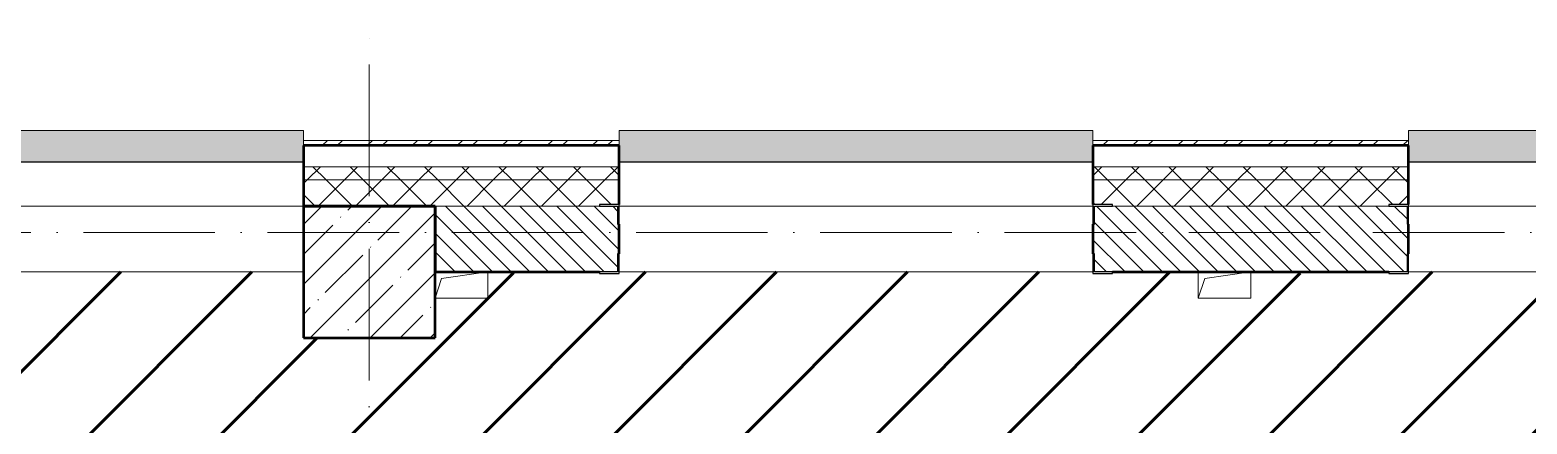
# Model space of a CAD drawing. Header units: millimetres. Extents: x -606178 to 312196, y -19338 to 632709.
# Drawn here: x -398070 to -392381, y 460447 to 461945 of the extents above; entities that cross this region are included whole.
import ezdxf

# ---------------------------------------------------------------- set-up
doc = ezdxf.new("R2010")
doc.units = ezdxf.units.MM
doc.linetypes.add('50_200_ШТРИХ_1Т_ш5_п1_п1_', pattern=[700, 500, -100, 0, -100])
for name, color, linetype, lineweight in [('6.4.1) Окр пт с инж. ПТ2.16', 3, 'Continuous', 60), ('A-GENM-____-MCUT', 7, 'Continuous', 25), ('A-GENM-____-OTLN', 7, 'Continuous', 9), ('A-GENM-____-OTLN-1', 7, 'Continuous', 25), ('A-GLAZ-____-OTLN', 7, 'Continuous', 9), ('A-WALL-____-MCUT-2', 7, 'Continuous', 50), ('A-WALL-____-MCUT-3', 7, 'Continuous', 9), ('A-WALL-____-OTLN', 7, 'Continuous', 9), ('A-WALL-____-PATT-1', 7, 'Continuous', 9), ('A-WALL-FNSH-MCUT-1', 7, 'Continuous', 9), ('S-COLS-____-MCUT', 7, 'Continuous', 50), ('S-COLS-____-OTLN', 7, 'Continuous', 9), ('S-GRID-____-OTLN-1', 7, '50_200_ШТРИХ_1Т_ш5_п1_п1_', 9)]:
    doc.layers.add(name, color=color, linetype=linetype, lineweight=lineweight)
doc.layers.add('A-GLAZ-____-OTLN-1', color=7, linetype='Continuous', lineweight=9, true_color=0xc0c0c0)
pattern_1 = [(45, (-425830.77, 451794.26), (-70.71068, 70.71068), []), (135, (-425830.77, 451794.26), (-70.71068, -70.71068), [])]

# ---------------------------------------------------------------- blocks, each defined once
blk = doc.blocks.new('Фахверк_СКБ_Уголок - 250_2700-27497298-АР1_План отверстий 1 этажа в осях 1-64_А-ГГ')
at = {"layer": 'A-GENM-____-MCUT'}
for p, q in [((200, 181), (125, 181)), ((125, 181), (125, 106)), ((131, 106), (131, 175)), ((131, 175), (200, 175)), ((200, 175), (200, 181)), ((125, 106), (131, 106)), ((131, -6), (125, -6)), ((125, -6), (125, -81)), ((131, -75), (131, -6)), ((125, -81), (200, -81)), ((200, -75), (131, -75)), ((200, -81), (200, -75))]:
    blk.add_line(p, q, dxfattribs=at)
blk = doc.blocks.new('AR_Отверстие прямоугольное _в плите_ - AR_Отверстие прямоугольное _в плите_-V177-АР1_План отверстий 1 этажа в осях 1-64_А-ГГ')
at = {"layer": 'A-GENM-____-OTLN'}
for p, q in [((-100, -50), (-75, 25)), ((-75, 25), (100, 50)), ((100, -50), (100, 50)), ((-100, -50), (100, -50))]:
    blk.add_line(p, q, dxfattribs=at)
blk = doc.blocks.new('AR_Отверстие прямоугольное _в плите_ - AR_Отверстие прямоугольное _в плите_-V179-АР1_План отверстий 1 этажа в осях 1-64_А-ГГ')
at = {"layer": 'A-GENM-____-OTLN'}
for p, q in [((-100, 50), (-100, -50)), ((-100, -50), (-75, 25)), ((-75, 25), (100, 50)), ((100, -50), (100, 50)), ((-100, -50), (100, -50))]:
    blk.add_line(p, q, dxfattribs=at)
blk = doc.blocks.new('Отлив_СКБ - Отлив витража_120_НВФ-31885689-АР1_План отверстий 1 этажа в осях 1-64_А-ГГ')
at = {"layer": 'A-GLAZ-____-OTLN-1'}
for points in [[(1800, 2), (1800, 120), (0, 120), (0, 2), (1264.5, 2)], [(1264.5, 0), (1800, 0), (1800, 2), (0, 2), (0, 0)]]:
    blk.add_hatch(color=256, dxfattribs=at).paths.add_polyline_path(points, flags=0)
at = {"layer": 'A-GLAZ-____-OTLN'}
for p, q in [((0, 83), (0, 120)), ((1800, 120), (0, 120)), ((1800, 120), (1800, 83)), ((0, 2), (1800, 2)), ((1800, 0), (0, 0))]:
    blk.add_line(p, q, dxfattribs=at)

msp = doc.modelspace()

# ---------------------------------------------------------------- hatches: boundary and pattern name
at = {"layer": '6.4.1) Окр пт с инж. ПТ2.16'}
h = msp.add_hatch(dxfattribs=at)
h.set_pattern_fill('ANSI31', color=256, scale=111)
h.paths.add_polyline_path([(-387530.7712, 460775.3011), (-388030.7712, 460775.3011), (-388030.7712, 461025.3011), (-389830.7712, 461025.3011), (-389830.7712, 461019.3011), (-389905.7712, 461019.3011), (-390330.7712, 461023.3811), (-390330.7712, 460925.3011), (-390530.7712, 460925.3011), (-390530.7712, 460775.3011), (-391030.7712, 460775.3011), (-391030.7712, 460925.3011), (-391230.7712, 460925.3011), (-391230.7712, 461025.3011), (-392830.7712, 461025.3011), (-392830.7712, 461019.3011), (-392905.7712, 461019.3011), (-393430.7712, 461022.3011), (-393430.7712, 460925.3011), (-393630.7712, 460925.3011), (-393630.7712, 461025.3011), (-393955.7712, 461025.3011), (-393955.7712, 461019.3011), (-394030.7712, 461019.3011), (-394030.7712, 461025.3011), (-395830.7712, 461025.3011), (-395830.7712, 461019.3011), (-395905.7712, 461019.3011), (-396330.7712, 461023.3811), (-396330.7712, 460925.3011), (-396530.7712, 460925.3011), (-396530.7712, 460775.3011), (-397030.7712, 460775.3011), (-397030.7712, 461025.3011), (-398830.7712, 461025.3011), (-398830.7712, 461019.3011), (-398905.7712, 461019.3011), (-399330.7712, 461023.3811), (-399330.7712, 460925.3011), (-399530.7712, 460925.3011), (-399530.7712, 460775.3011), (-400030.7712, 460775.3011), (-400030.7712, 461025.3011), (-403180.7712, 461025.3011), (-405280.7712, 461025.3011), (-416230.7712, 461025.3011), (-420230.7712, 461025.3011), (-427780.7712, 461025.3011), (-427780.7712, 460775.3011), (-428030.7712, 460775.3011), (-428030.7712, 460450.3011), (-428024.7712, 460450.3011), (-428024.7712, 460375.3011), (-428030.7712, 460375.3011), (-428030.7712, 458575.3011), (-428024.7712, 458575.3011), (-428024.7712, 458500.3011), (-428027.5712, 458325.3011), (-427930.7712, 458325.3011), (-427930.7712, 458125.3011), (-427780.7712, 458125.3011), (-427780.7712, 457875.3011), (-426180.7712, 457875.3011), (-425730.7712, 457875.3011), (-424630.7712, 457875.3011), (-424030.7712, 457875.3011), (-423330.7712, 457875.3011), (-423130.7712, 457875.3011), (-422330.7712, 457875.3011), (-420730.7712, 457875.3011), (-420530.7712, 457875.3011), (-420030.7712, 457875.3011), (-420005.7712, 457876.8011), (-420005.7712, 457881.3011), (-419930.7712, 457881.3011), (-419930.7712, 457875.3011), (-419570.7712, 457875.3011), (-419270.7712, 457875.3011), (-418780.7712, 457875.3011), (-418780.7712, 457881.3011), (-418705.7712, 457881.3011), (-417255.7712, 457875.3011), (-417255.7712, 457881.3011), (-417180.7712, 457881.3011), (-416700.7712, 457875.3011), (-416500.7712, 457875.3011), (-416030.7712, 457875.3011), (-416030.7712, 457881.3011), (-415955.7712, 457881.3011), (-415430.7712, 457875.3011), (-414930.7712, 457875.3011), (-414905.7712, 457876.8011), (-414905.7712, 457881.3011), (-414830.7712, 457881.3011), (-414830.7712, 457875.3011), (-414695.7712, 457875.3011), (-414345.7712, 457875.3011), (-413830.7712, 457875.3011), (-413830.7712, 457881.3011), (-413755.7712, 457881.3011), (-413155.7712, 457875.3011), (-413155.7712, 457881.3011), (-413080.7712, 457881.3011), (-413080.7712, 457875.3011), (-412730.7712, 457875.3011), (-412430.7712, 457875.3011), (-411930.7712, 457875.3011), (-411930.7712, 457881.3011), (-411855.7712, 457881.3011), (-411430.7712, 457875.3011), (-410930.7712, 457875.3011), (-410530.7712, 457875.3011), (-410355.7712, 457875.3011), (-410355.7712, 457881.3011), (-410280.7712, 457881.3011), (-410280.7712, 457875.3011), (-409130.7712, 457875.3011), (-409130.7712, 457881.3011), (-409030.7712, 457881.3011), (-409030.7712, 457875.3011), (-408530.7712, 457875.3011), (-406030.7712, 457875.3011), (-405530.7712, 457875.3011), (-404530.7712, 457875.3011), (-404430.7712, 457875.3011), (-404430.7712, 457175.3011), (-403730.7712, 457175.3011), (-403730.7712, 457875.3011), (-403480.7712, 457875.3011), (-402980.7712, 457875.3011), (-402205.7712, 457875.3011), (-402205.7712, 457881.3011), (-402130.7712, 457881.3011), (-401280.7712, 457875.3011), (-400880.7712, 457875.3011), (-400430.7712, 457875.3011), (-400430.7712, 457881.3011), (-400355.7712, 457881.3011), (-400030.7712, 457875.3011), (-399530.7712, 457875.3011), (-397030.7712, 457875.3011), (-396530.7712, 457875.3011), (-396505.7712, 457876.8011), (-396505.7712, 457881.3011), (-396430.7712, 457881.3011), (-396430.7712, 457875.3011), (-396340.7712, 457875.3011), (-395940.7712, 457875.3011), (-395730.7712, 457875.3011), (-395730.7712, 457881.3011), (-395655.7712, 457881.3011), (-395505.7712, 457875.3011), (-395505.7712, 457881.3011), (-395430.7712, 457881.3011), (-395430.7712, 457875.3011), (-395250.7712, 457875.3011), (-394950.7712, 457875.3011), (-394730.7712, 457875.3011), (-394730.7712, 457881.3011), (-394655.7712, 457881.3011), (-393980.7712, 457875.3011), (-393380.7712, 457875.3011), (-393105.7712, 457875.3011), (-393105.7712, 457881.3011), (-393030.7712, 457881.3011), (-393000.7712, 457875.3011), (-393030.7712, 457875.3011), (-393030.7712, 457835.3011), (-393025.7712, 457835.3011), (-393025.7712, 457675.3011), (-392380.7712, 457675.3011), (-392380.7712, 457875.3011), (-391980.7712, 457875.3011), (-391980.7712, 457675.3011), (-391230.7712, 457675.3011), (-391230.7712, 457744.3011), (-391230.7712, 457806.3011), (-391230.7712, 457881.3011), (-391155.7712, 457881.3011), (-391030.7712, 457875.3011), (-390530.7712, 457875.3011), (-390130.7712, 457875.3011), (-389830.7712, 457875.3011), (-388030.7712, 457875.3011), (-387530.7712, 457875.3011)])
at = {"layer": 'A-WALL-____-PATT-1'}
h = msp.add_hatch(dxfattribs=at)
h.set_pattern_fill('FP_3', color=256, style=0, pattern_type=2)
h.set_pattern_definition([(45, (-425830.77, 451794.26), (-85.5366, 85.5366), []), (45, (-425773.75, 451794.26), (-85.5366, 85.5366), [])])
h.paths.add_polyline_path([(-387515.7712, 461505.3011), (-387515.7712, 461525.3011), (-388030.7712, 461525.3011), (-388030.7712, 461505.3011), (-387845.2391, 461505.3011)], flags=0)
h.paths.add_polyline_path([(-389830.7712, 461505.3011), (-389830.7712, 461525.3011), (-391030.7712, 461525.3011), (-391030.7712, 461505.3011), (-390496.4355, 461505.3011)], flags=0)
h.paths.add_polyline_path([(-392830.7712, 461505.3011), (-392830.7712, 461525.3011), (-394030.7712, 461525.3011), (-394030.7712, 461505.3011)], flags=0)
h.paths.add_polyline_path([(-395830.7712, 461505.3011), (-395830.7712, 461525.3011), (-397030.7712, 461525.3011), (-397030.7712, 461505.3011)], flags=0)
h.paths.add_polyline_path([(-398830.7712, 461505.3011), (-398830.7712, 461525.3011), (-401980.7712, 461525.3011), (-401980.7712, 461505.3011), (-401101.2212, 461505.3011)], flags=0)
h = msp.add_hatch(dxfattribs=at)
h.set_pattern_fill('FP_1', color=256, style=0, pattern_type=2)
h.set_pattern_definition(pattern_1)
h.paths.add_polyline_path([(-387845.2391, 461375.3011), (-387515.7712, 461375.3011), (-387515.7712, 461425.3011), (-388030.7712, 461425.3011), (-388030.7712, 461375.3011)], flags=0)
h.paths.add_polyline_path([(-389830.7712, 461375.3011), (-389830.7712, 461425.3011), (-391030.7712, 461425.3011), (-391030.7712, 461375.3011), (-390496.4355, 461375.3011)], flags=0)
h.paths.add_polyline_path([(-392830.7712, 461375.3011), (-392830.7712, 461425.3011), (-394030.7712, 461425.3011), (-394030.7712, 461375.3011)], flags=0)
h.paths.add_polyline_path([(-395830.7712, 461375.3011), (-395830.7712, 461425.3011), (-397030.7712, 461425.3011), (-397030.7712, 461375.3011)], flags=0)
h.paths.add_polyline_path([(-398830.7712, 461375.3011), (-398830.7712, 461425.3011), (-402003.7712, 461425.3011), (-402003.7712, 461375.3011), (-401101.2212, 461375.3011)], flags=0)
h = msp.add_hatch(dxfattribs=at)
h.set_pattern_fill('FP_1', color=256, style=0, pattern_type=2)
h.set_pattern_definition(pattern_1)
h.paths.add_polyline_path([(-387845.2391, 461275.3011), (-387515.7712, 461275.3011), (-387515.7712, 461375.3011), (-388030.7712, 461375.3011), (-388030.7712, 461275.3011)], flags=0)
h.paths.add_polyline_path([(-391030.7712, 461275.3011), (-389905.7712, 461275.3011), (-389905.7712, 461281.3011), (-389830.7712, 461281.3011), (-389830.7712, 461375.3011), (-391030.7712, 461375.3011)], flags=0)
h.paths.add_polyline_path([(-392905.7712, 461275.3011), (-392905.7712, 461281.3011), (-392830.7712, 461281.3011), (-392830.7712, 461375.3011), (-394030.7712, 461375.3011), (-394030.7712, 461281.3011), (-393955.7712, 461281.3011), (-393955.7712, 461275.3011)], flags=0)
h.paths.add_polyline_path([(-395905.7712, 461275.3011), (-395905.7712, 461281.3011), (-395830.7712, 461281.3011), (-395830.7712, 461375.3011), (-397030.7712, 461375.3011), (-397030.7712, 461275.3011), (-396530.7712, 461275.3011)], flags=0)
h.paths.add_polyline_path([(-398905.7712, 461275.3011), (-398905.7712, 461281.3011), (-398830.7712, 461281.3011), (-398830.7712, 461375.3011), (-402003.7712, 461375.3011), (-402003.7712, 461275.3011), (-399530.7712, 461275.3011)], flags=0)
h = msp.add_hatch(dxfattribs=at)
h.set_pattern_fill('FP_6', color=256, style=0, pattern_type=2)
h.set_pattern_definition([(135, (-425830.77, 451794.26), (-35.35534, -35.35534), [])])
h.paths.add_polyline_path([(-392836.7712, 461025.3011), (-392836.7712, 461094.3011), (-392830.7712, 461094.3011), (-392830.7712, 461206.3011), (-392836.7712, 461206.3011), (-392836.7712, 461275.3011), (-394024.7712, 461275.3011), (-394024.7712, 461206.3011), (-394030.7712, 461206.3011), (-394030.7712, 461094.3011), (-394024.7712, 461094.3011), (-394024.7712, 461025.3011), (-392905.7712, 461025.3011)], flags=0)
h.paths.add_polyline_path([(-395836.7712, 461025.3011), (-395836.7712, 461094.3011), (-395830.7712, 461094.3011), (-395830.7712, 461206.3011), (-395836.7712, 461206.3011), (-395836.7712, 461275.3011), (-396530.7712, 461275.3011), (-396530.7712, 461025.3011), (-395905.7712, 461025.3011)], flags=0)
at = {"layer": 'S-COLS-____-OTLN'}
h = msp.add_hatch(dxfattribs=at)
h.set_pattern_fill('FP_27', color=256, style=0, pattern_type=2)
h.set_pattern_definition([(45, (-425830.77, 451794.26), (-114.04925, 114.04925), []), (45, (-425716.72, 451794.26), (-114.04925, 114.04925), [201.612, -40.322, 3.353, -36.97])])
h.paths.add_polyline_path([(-397030.7712, 460775.3011), (-396530.7712, 460775.3011), (-396530.7712, 461275.3011), (-397030.7712, 461275.3011), (-397030.7712, 461128.6851)], flags=0)

# ---------------------------------------------------------------- linework, layer by layer
at = {"layer": 'A-WALL-____-MCUT-2'}
for p, q in [((-395830.7712, 461505.3011), (-397030.7712, 461505.3011)), ((-397030.7712, 461505.3011), (-397030.7712, 461275.3011)), ((-395830.7712, 461281.3011), (-395830.7712, 461505.3011)), ((-392830.7712, 461505.3011), (-394030.7712, 461505.3011)), ((-394030.7712, 461505.3011), (-394030.7712, 461281.3011)), ((-392830.7712, 461281.3011), (-392830.7712, 461505.3011)), ((-397030.7712, 461275.3011), (-396530.7712, 461275.3011)), ((-396530.7712, 461275.3011), (-396530.7712, 461025.3011)), ((-395830.7712, 461094.3011), (-395830.7712, 461206.3011)), ((-394030.7712, 461206.3011), (-394030.7712, 461094.3011)), ((-392830.7712, 461094.3011), (-392830.7712, 461206.3011)), ((-396530.7712, 461025.3011), (-395905.7712, 461025.3011)), ((-393955.7712, 461025.3011), (-392905.7712, 461025.3011))]:
    msp.add_line(p, q, dxfattribs=at)
at = {"layer": 'A-WALL-____-MCUT-3'}
for p, q in [((-395830.7712, 461425.3011), (-397030.7712, 461425.3011)), ((-392830.7712, 461425.3011), (-394030.7712, 461425.3011)), ((-395830.7712, 461375.3011), (-397030.7712, 461375.3011)), ((-392830.7712, 461375.3011), (-394030.7712, 461375.3011)), ((-396530.7712, 461275.3011), (-395905.7712, 461275.3011)), ((-393955.7712, 461275.3011), (-392905.7712, 461275.3011))]:
    msp.add_line(p, q, dxfattribs=at)
at = {"layer": 'A-WALL-____-OTLN'}
for p, q in [((-397030.7712, 461275.3011), (-398830.7712, 461275.3011)), ((-394030.7712, 461275.3011), (-395830.7712, 461275.3011)), ((-391030.7712, 461275.3011), (-392830.7712, 461275.3011)), ((-397030.7712, 461025.3011), (-398830.7712, 461025.3011)), ((-394030.7712, 461025.3011), (-395830.7712, 461025.3011)), ((-391030.7712, 461025.3011), (-392830.7712, 461025.3011))]:
    msp.add_line(p, q, dxfattribs=at)
at = {"layer": 'A-WALL-FNSH-MCUT-1'}
for p, q in [((-395830.7712, 461525.3011), (-397030.7712, 461525.3011)), ((-397030.7712, 461525.3011), (-397030.7712, 461505.3011)), ((-395830.7712, 461505.3011), (-395830.7712, 461525.3011)), ((-395830.7712, 461505.3011), (-395830.7712, 461505.3011)), ((-392830.7712, 461525.3011), (-394030.7712, 461525.3011)), ((-394030.7712, 461525.3011), (-394030.7712, 461505.3011)), ((-392830.7712, 461505.3011), (-392830.7712, 461525.3011)), ((-392830.7712, 461505.3011), (-392830.7712, 461505.3011))]:
    msp.add_line(p, q, dxfattribs=at)
at = {"layer": 'S-COLS-____-MCUT'}
for p, q in [((-396530.7712, 461275.3011), (-397030.7712, 461275.3011)), ((-397030.7712, 461275.3011), (-397030.7712, 460775.3011)), ((-396530.7712, 460775.3011), (-396530.7712, 461275.3011)), ((-397030.7712, 460775.3011), (-396530.7712, 460775.3011))]:
    msp.add_line(p, q, dxfattribs=at)
at = {"layer": 'S-GRID-____-OTLN-1'}
for p, q in [((-396780.7712, 447311.6528), (-396780.7712, 461944.7985)), ((-321756.3646, 461175.3011), (-430287.1336, 461175.3011))]:
    msp.add_line(p, q, dxfattribs=at)

# ---------------------------------------------------------------- block references
at = {"layer": 'A-GENM-____-OTLN'}
for name, p in [('AR_Отверстие прямоугольное _в плите_ - AR_Отверстие прямоугольное _в плите_-V177-АР1_План отверстий 1 этажа в осях 1-64_А-ГГ', (-396430.7712, 460975.3011)), ('AR_Отверстие прямоугольное _в плите_ - AR_Отверстие прямоугольное _в плите_-V179-АР1_План отверстий 1 этажа в осях 1-64_А-ГГ', (-393530.7712, 460975.3011))]:
    msp.add_blockref(name, p, dxfattribs=at)
at = {"layer": 'A-GENM-____-OTLN-1', "rotation": 180}
for p in [(-395705.7712, 461200.3011), (-392705.7712, 461200.3011)]:
    msp.add_blockref('Фахверк_СКБ_Уголок - 250_2700-27497298-АР1_План отверстий 1 этажа в осях 1-64_А-ГГ', p, dxfattribs=at)
at = {"layer": 'A-GENM-____-OTLN-1'}
msp.add_blockref('Фахверк_СКБ_Уголок - 250_2700-27497298-АР1_План отверстий 1 этажа в осях 1-64_А-ГГ', (-394155.7712, 461100.3011), dxfattribs=at)
at = {"layer": 'A-GLAZ-____-OTLN'}
for p in [(-398830.7712, 461442.3011), (-395830.7712, 461442.3011), (-392830.7712, 461442.3011)]:
    msp.add_blockref('Отлив_СКБ - Отлив витража_120_НВФ-31885689-АР1_План отверстий 1 этажа в осях 1-64_А-ГГ', p, dxfattribs=at)

doc.saveas('drawing.dxf')
